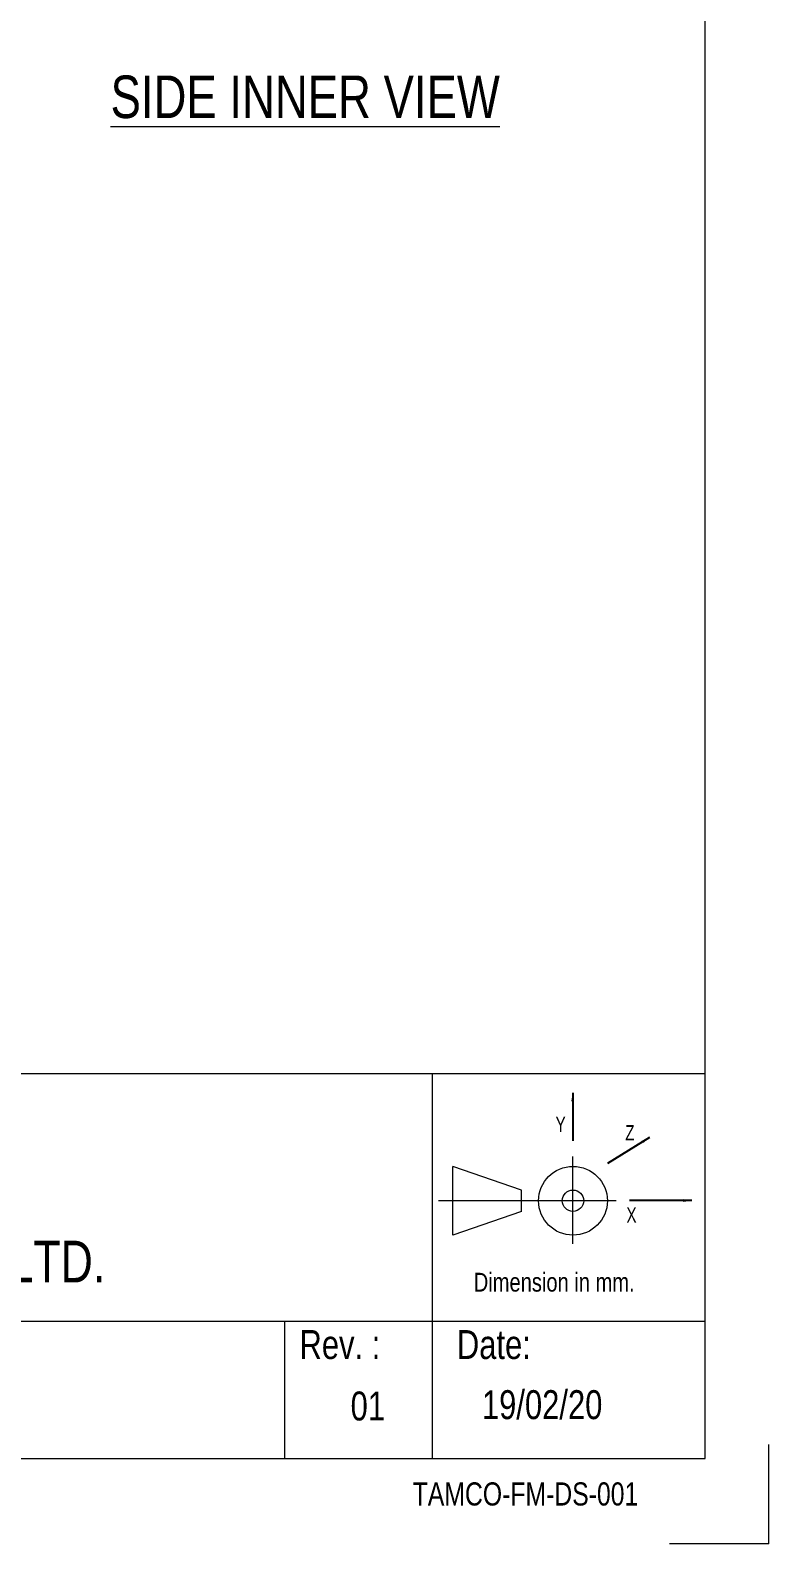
# Model space of a CAD drawing. Header units: millimetres. Extents: x 2216 to 5301, y 1125 to 3316.
# Drawn here: x 4780 to 5301, y 1125 to 2193 of the extents above; entities that cross this region are included whole.
import ezdxf

# ---------------------------------------------------------------- set-up
doc = ezdxf.new("R2010")
doc.units = ezdxf.units.MM
for name, color, linetype in [('FRAME070', 5, 'Continuous'), ('FRAME200', 8, 'Continuous'), ('RAHMEN', 7, 'Continuous'), ('Standard', 7, 'Continuous')]:
    doc.layers.add(name, color=color, linetype=linetype)
doc.styles.add('SLDTEXTSTYLE0', font='TXT', dxfattribs={"width": 0.75})
doc.styles.get("Standard").update_dxf_attribs({"font": 'arial.ttf'})
doc.styles.add('TAMCO', font='cordia.shx', dxfattribs={"width": 0.8, "height": 25})
doc.dimstyles.new('SLDDIMSTYLE0', dxfattribs={"dimtxt": 0.18, "dimasz": 6, "dimexe": 0.18, "dimexo": 0.0625, "dimgap": 0.09, "dimtad": 0, "dimtih": 1, "dimtoh": 1, "dimdec": 4, "dimrnd": 1e-09, "dimzin": 0, "dimdsep": 46, "dimtxsty": 'Standard', "dimsah": 1, "dimcen": 0.09, "dimadec": 0, "dimazin": 0, "dimtfac": 6, "dimtdec": 4, "dimtofl": 0, "dimtmove": 0, "dimatfit": 3, "dimfxl": 1, "dimtolj": 1, "dimtzin": 0, "dimarcsym": 0})

msp = doc.modelspace()

# ---------------------------------------------------------------- linework, layer by layer
at = {"layer": 'FRAME070', "lineweight": 9}
for p, q in [((5256.08, 1185.48), (5256.08, 3273.22)), ((5256.08, 1185.48), (5256.08, 3273.22)), ((5256.08, 1185.48), (5256.08, 3239.12)), ((5256.08, 1185.48), (5256.08, 3239.12)), ((2254.77, 1457.14), (5256.08, 1457.14)), ((2254.77, 1457.14), (5256.08, 1457.14)), ((5063.81, 1185.48), (5063.81, 1457.14)), ((5063.81, 1185.48), (5063.81, 1457.14)), ((3991.03, 1282.41), (5256.08, 1282.41)), ((3991.03, 1282.41), (5256.08, 1282.41)), ((4959.72, 1185.48), (4959.72, 1282.41)), ((4959.72, 1185.48), (4959.72, 1282.41)), ((2254.77, 1185.48), (5256.08, 1185.48)), ((2254.77, 1185.48), (5256.08, 1185.48)), ((3872.79, 1185.48), (4895.53, 1185.48)), ((3872.79, 1185.48), (4895.53, 1185.48)), ((3876.36, 1185.48), (4895.53, 1185.48)), ((3876.36, 1185.48), (4895.53, 1185.48)), ((3962.47, 1185.48), (5238.64, 1185.48)), ((3962.47, 1185.48), (5238.64, 1185.48)), ((3966.04, 1185.48), (5238.64, 1185.48)), ((3966.04, 1185.48), (5238.64, 1185.48))]:
    msp.add_line(p, q, dxfattribs=at)
at = {"layer": 'FRAME200', "lineweight": 9}
for q in [(5300.99, 1195.49), (5300.99, 1195.49), (5231, 1125.49), (5231, 1125.49)]:
    msp.add_line((5300.99, 1125.49), q, dxfattribs=at)
at = {"layer": 'RAHMEN', "color": 7, "lineweight": 15}
for p, q in [((5162.89, 1337), (5162.89, 1398.49)), ((5162.89, 1337), (5162.89, 1398.49)), ((5078.04, 1343.09), (5078.04, 1391.63)), ((5126.58, 1374.91), (5078.04, 1391.63)), ((5078.04, 1343.09), (5078.04, 1391.63)), ((5126.58, 1374.91), (5078.04, 1391.63)), ((5193.27, 1367.29), (5067.92, 1367.29)), ((5193.27, 1367.29), (5067.92, 1367.29)), ((5126.58, 1359.81), (5126.58, 1374.91)), ((5126.58, 1359.81), (5126.58, 1374.91)), ((5126.58, 1359.81), (5078.04, 1343.09)), ((5126.58, 1359.81), (5078.04, 1343.09))]:
    msp.add_line(p, q, dxfattribs=at)
for radius in [24.27, 24.27, 7.55, 7.55]:
    msp.add_circle((5162.89, 1367.36), radius, dxfattribs=at)

# ---------------------------------------------------------------- texts
at = {"layer": 'FRAME070', "color": 0, "lineweight": 15, "style": 'TAMCO', "width": 0.8}
for s, height, p in [('THAI SWITCHBOARD & METAL WORK CO.,LTD.', 29.3888, (4125.48, 1309.8)), ('THAI SWITCHBOARD & METAL WORK CO.,LTD.', 29.3888, (4125.48, 1309.8)), ('Dimension in mm.', 13.2563, (5092.9, 1303.3)), ('Dimension in mm.', 13.2563, (5092.9, 1303.3)), ('Rev. :', 20.409, (4969.95, 1255.76)), ('Rev. :', 20.409, (4969.95, 1255.76)), ('Date:', 20.409, (5080.99, 1255.76)), ('Date:', 20.409, (5080.99, 1255.76)), ('01', 20.409, (5006.01, 1212.42)), ('19/02/20', 20.409, (5098.65, 1213.36)), ('TAMCO-FM-DS-001', 16.3271, (5049.81, 1152.44)), ('TAMCO-FM-DS-001', 16.3271, (5049.81, 1152.44))]:
    msp.add_text(s, height=height, dxfattribs=at).set_placement(p)
at = {"layer": 'FRAME070', "color": 0, "lineweight": 9, "insert": (4836.68, 2160.91), "char_height": 30, "attachment_point": 1, "style": 'TAMCO'}
msp.add_mtext('{\\LSIDE INNER VIEW}', dxfattribs=at)
at = {"layer": 'Standard', "lineweight": 15, "char_height": 10.79, "attachment_point": 1, "style": 'SLDTEXTSTYLE0'}
for s, insert in [('Y', (5150.55, 1426.68)), ('Y', (5150.55, 1426.68)), ('Z', (5199.72, 1420.68)), ('Z', (5199.72, 1420.68))]:
    msp.add_mtext(s, dxfattribs=dict(at, insert=insert))
at = {"layer": 'Standard', "lineweight": 15, "extrusion": (0, 0, -1), "insert": (5207.82, 1362.63), "char_height": 10.79, "attachment_point": 1, "text_direction": (-1, 0, 0), "style": 'SLDTEXTSTYLE0'}
msp.add_mtext('X', dxfattribs=at)
msp.add_mtext('X', dxfattribs=at)

# ---------------------------------------------------------------- leaders
at = {"layer": 'Standard', "lineweight": 15}
for points in [[(5162.68, 1443.51), (5162.71, 1409.55)], [(5162.68, 1443.51), (5162.71, 1409.55)], [(5216.92, 1411.97), (5187.19, 1393.73)], [(5216.92, 1411.97), (5187.19, 1393.73)], [(5246.82, 1367.52), (5202.65, 1367.51)], [(5246.82, 1367.52), (5202.65, 1367.51)]]:
    msp.add_leader(points, dimstyle='SLDDIMSTYLE0', dxfattribs=at)

doc.saveas('drawing.dxf')
